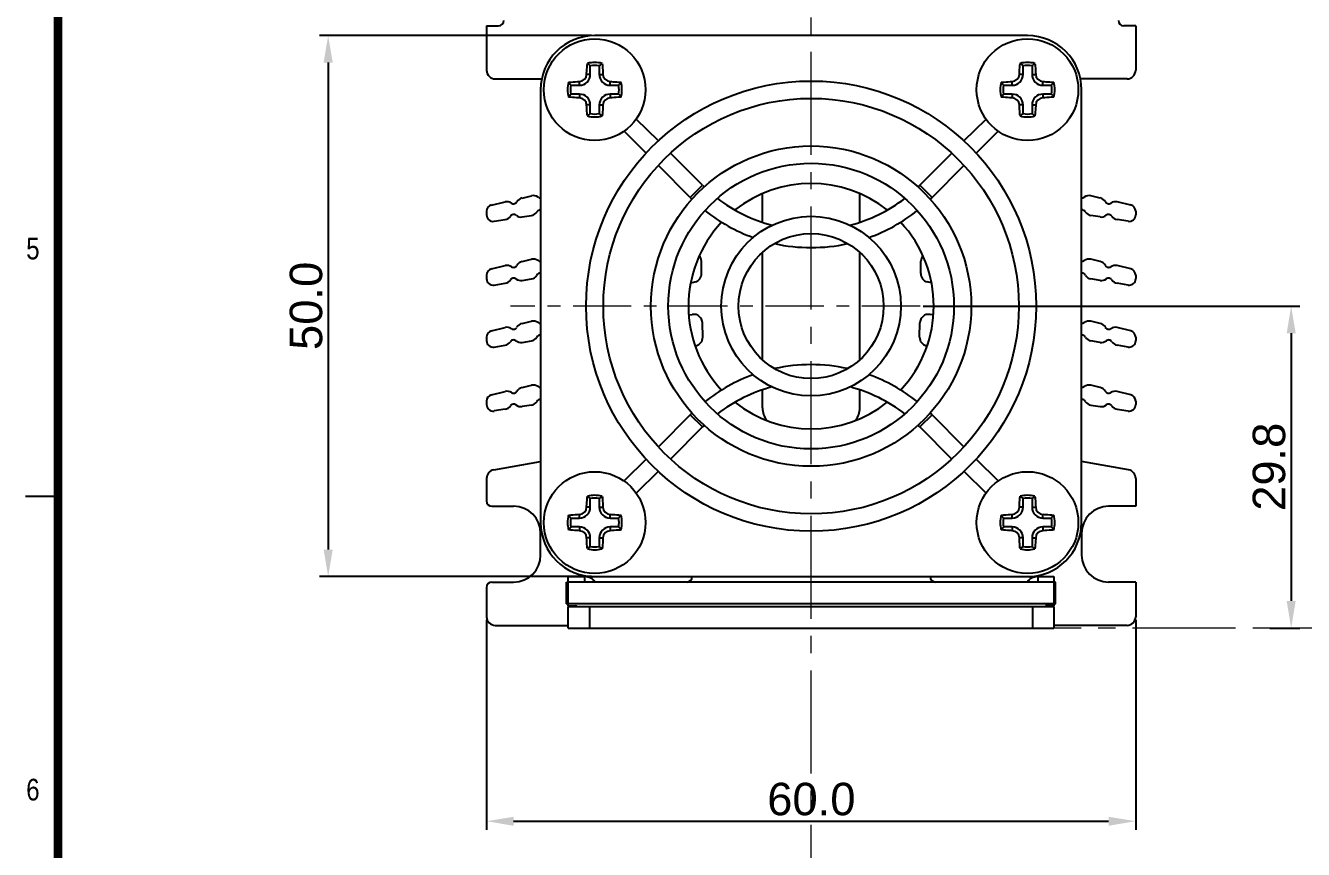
# Model space of a CAD drawing. Header units: millimetres. Extents: x 509 to 2357, y -197 to 647.
# Drawn here: x 1800.6 to 1918.7, y -107 to -30.8 of the extents above; entities that cross this region are included whole.
import ezdxf

# ---------------------------------------------------------------- set-up
doc = ezdxf.new("R2010")
doc.units = ezdxf.units.MM
doc.header["$PDMODE"] = 3
doc.header["$PDSIZE"] = 0.7
doc.linetypes.add('CENTER', pattern=[17.8, 10.75, -2.35, 2.35, -2.35])
doc.linetypes.add('CENTER2', pattern=[28.575, 19.05, -3.175, 3.175, -3.175])
doc.layers.get('0').update_dxf_attribs({"linetype": 'CONTINUOUS'})
doc.layers.get('Defpoints').update_dxf_attribs({"linetype": 'CONTINUOUS'})
doc.layers.add('3', color=112, linetype='CENTER', lineweight=15)
for name, color, linetype in [('BRKT_HEATSINDXF_CONTINUOUS_LINE', 7, 'CONTINUOUS'), ('Dim', 1, 'CONTINUOUS'), ('FAN50X50X10_DXF_CONTINUOUS_LINE', 7, 'CONTINUOUS'), ('FAN_GRILL50_DXF_CONTINUOUS_LINE', 7, 'CONTINUOUS'), ('HEATSINK-P27DXF_CONTINUOUS_LINE', 7, 'CONTINUOUS'), ('TH_T4X20-CUTDXF_CONTINUOUS_LINE', 7, 'CONTINUOUS')]:
    doc.layers.add(name, color=color, linetype=linetype)
doc.styles.add('OMI-1', font='arial.ttf', dxfattribs={"oblique": 1, "height": 3})
doc.styles.get("Standard").update_dxf_attribs({"font": 'gulim.ttc', "width": 0.8})
doc.dimstyles.new('1', dxfattribs={"dimtxt": 5, "dimasz": 2.5, "dimexe": 0.8, "dimexo": 0.3, "dimgap": 0.5, "dimtad": 1, "dimtoh": 1, "dimdec": 1, "dimzin": 0, "dimdsep": 46, "dimtxsty": 'OMI-1', "dimcen": 0, "dimclrd": 256, "dimclre": 256, "dimclrt": 256, "dimadec": 0, "dimazin": 0, "dimtfac": 0.8, "dimtdec": 1, "dimtix": 1, "dimtmove": 0, "dimatfit": 3, "dimfxl": 1, "dimtolj": 1, "dimtzin": 0, "dimarcsym": 0})

# ---------------------------------------------------------------- blocks, each defined once
blk = doc.blocks.new('*D4114')
at = {"layer": 'Defpoints', "color": 0}
for p in [(1883.27, -56.75), (1915.3, -86.5), (1917.57, -86.5)]:
    blk.add_point(p, dxfattribs=at)
at = {"layer": 'Dim', "lineweight": -2}
for p, q in [((1883.57, -56.75), (1918.37, -56.75)), ((1917.57, -59.25), (1917.57, -84)), ((1915.6, -86.5), (1918.37, -86.5))]:
    blk.add_line(p, q, dxfattribs=at)
at = {"layer": 'Dim'}
for points in [[(1917.99, -59.25), (1917.16, -59.25), (1917.57, -56.75)], [(1917.16, -84), (1917.99, -84), (1917.57, -86.5)]]:
    blk.add_solid(points, dxfattribs=at)
at = {"layer": 'Dim', "insert": (1915.54, -71.62), "char_height": 3, "attachment_point": 5, "rotation": 90, "style": 'OMI-1'}
blk.add_mtext('\\A1;29.8', dxfattribs=at)
blk = doc.blocks.new('*D4115')
at = {"layer": 'Defpoints', "color": 0}
for p in [(1853.2, -31.75), (1828.56, -81.75), (1853.2, -81.75)]:
    blk.add_point(p, dxfattribs=at)
at = {"layer": 'Dim', "lineweight": -2}
for p, q in [((1852.9, -31.75), (1827.76, -31.75)), ((1828.56, -34.25), (1828.56, -79.25)), ((1852.9, -81.75), (1827.76, -81.75))]:
    blk.add_line(p, q, dxfattribs=at)
at = {"layer": 'Dim'}
for points in [[(1828.98, -34.25), (1828.14, -34.25), (1828.56, -31.75)], [(1828.14, -79.25), (1828.98, -79.25), (1828.56, -81.75)]]:
    blk.add_solid(points, dxfattribs=at)
at = {"layer": 'Dim', "insert": (1826.53, -56.75), "char_height": 3, "attachment_point": 5, "rotation": 90, "style": 'OMI-1'}
blk.add_mtext('\\A1;50.0', dxfattribs=at)
blk = doc.blocks.new('*D4116')
at = {"layer": 'Defpoints', "color": 0}
for p in [(1843.2, -85.45), (1903.2, -85.45), (1903.2, -104.35)]:
    blk.add_point(p, dxfattribs=at)
at = {"layer": 'Dim', "lineweight": -2}
for p, q in [((1843.2, -85.75), (1843.2, -105.15)), ((1903.2, -85.75), (1903.2, -105.15)), ((1845.7, -104.35), (1900.7, -104.35))]:
    blk.add_line(p, q, dxfattribs=at)
at = {"layer": 'Dim'}
for points in [[(1845.7, -103.94), (1845.7, -104.77), (1843.2, -104.35)], [(1900.7, -104.77), (1900.7, -103.94), (1903.2, -104.35)]]:
    blk.add_solid(points, dxfattribs=at)
at = {"layer": 'Dim', "insert": (1873.2, -102.32), "char_height": 3, "attachment_point": 5, "style": 'OMI-1'}
blk.add_mtext('\\A1;60.0', dxfattribs=at)

msp = doc.modelspace()

# ---------------------------------------------------------------- linework, layer by layer
msp.add_line((1803.59, -74.35), (1800.59, -74.35))
at = {"const_width": 0.8}
msp.add_lwpolyline([(2353.59, 205.65), (1803.59, 205.65), (1803.59, -174.35), (2353.59, -174.35)], close=True, dxfattribs=at)
at = {"layer": '3', "linetype": 'CENTER2', "ltscale": 0.5}
for p, q in [((1873.2, -114.22), (1873.2, 87.36)), ((2355.35, -86.5), (1853.4, -86.5))]:
    msp.add_line(p, q, dxfattribs=at)
at = {"layer": '3', "linetype": 'CENTER', "ltscale": 0.5}
msp.add_line((1883.27, -56.75), (1845.42, -56.75), dxfattribs=at)
at = {"layer": 'BRKT_HEATSINDXF_CONTINUOUS_LINE', "color": 7, "linetype": 'Continuous'}
for p, q in [((1850.75, -81.75), (1852.28, -81.75)), ((1850.75, -84.45), (1850.75, -81.75)), ((1895.65, -82.25), (1850.75, -82.25)), ((1852.25, -81.75), (1852.25, -82.25)), ((1894.13, -81.75), (1895.65, -81.75)), ((1894.15, -81.75), (1894.15, -82.25)), ((1895.65, -81.75), (1895.65, -84.45)), ((1895.65, -84.25), (1850.75, -84.25)), ((1850.75, -84.45), (1851.55, -84.45)), ((1850.75, -84.5), (1895.65, -84.5)), ((1850.75, -86.5), (1850.75, -84.5)), ((1851.55, -84.5), (1851.55, -84.45)), ((1852.75, -86.5), (1852.75, -84.5)), ((1893.65, -84.5), (1893.65, -86.5)), ((1895.65, -84.45), (1894.85, -84.45)), ((1894.85, -84.5), (1894.85, -84.45)), ((1895.65, -84.5), (1895.65, -86.5)), ((1850.75, -86.5), (1895.65, -86.5))]:
    msp.add_line(p, q, dxfattribs=at)
for centre, start, end in [((1852.28, -82.95), 35.6853, 90), ((1894.13, -82.95), 90, 144.3147)]:
    msp.add_arc(centre, 1.2, start, end, dxfattribs=at)
at = {"layer": 'FAN50X50X10_DXF_CONTINUOUS_LINE', "color": 7, "linetype": 'Continuous'}
for p, q in [((1893.2, -31.75), (1853.2, -31.75)), ((1848.2, -36.75), (1848.2, -76.75)), ((1898.2, -76.75), (1898.2, -36.75)), ((1853.2, -81.75), (1893.2, -81.75))]:
    msp.add_line(p, q, dxfattribs=at)
for centre, radius, start, end in [((1853.2, -36.75), 5, 90, 180), ((1893.2, -36.75), 5, 0, 90), ((1873.2, -56.75), 11.34, 51.5946, 128.4054), ((1873.2, -56.75), 11.34, 136.8371, 223.1629), ((1873.2, -56.75), 11.34, 316.8371, 43.1629), ((1873.2, -56.75), 11.34, 231.5946, 308.4054), ((1853.2, -76.75), 5, 180, 270), ((1893.2, -76.75), 5, 270, 0)]:
    msp.add_arc(centre, radius, start, end, dxfattribs=at)
at = {"layer": 'FAN_GRILL50_DXF_CONTINUOUS_LINE', "color": 7, "linetype": 'Continuous'}
for p, q in [((1859.08, -41.49), (1857.04, -39.46)), ((1887.33, -41.49), (1889.37, -39.46)), ((1857.95, -42.62), (1855.91, -40.59)), ((1888.46, -42.62), (1890.5, -40.59)), ((1863.16, -45.58), (1860.21, -42.62)), ((1883.25, -45.58), (1886.2, -42.62)), ((1862.03, -46.71), (1859.08, -43.76)), ((1884.38, -46.71), (1887.33, -43.76)), ((1862.03, -46.71), (1863.16, -45.58)), ((1884.38, -46.71), (1883.25, -45.58)), ((1862.03, -66.79), (1859.08, -69.74)), ((1862.03, -66.79), (1863.16, -67.92)), ((1884.38, -66.79), (1883.25, -67.92)), ((1884.38, -66.79), (1887.33, -69.74)), ((1863.16, -67.92), (1860.21, -70.88)), ((1883.25, -67.92), (1886.2, -70.88)), ((1857.95, -70.88), (1855.91, -72.91)), ((1859.08, -72.01), (1857.04, -74.04)), ((1887.33, -72.01), (1889.37, -74.04)), ((1888.46, -70.88), (1890.5, -72.91))]:
    msp.add_line(p, q, dxfattribs=at)
for radius in [20.8, 19.2, 14.8, 13.2, 8.3, 6.7]:
    msp.add_circle((1873.2, -56.75), radius, dxfattribs=at)
for centre, radius, start, end in [((1873.2, -35.54), 14.2, 225, 225.9076), ((1873.2, -35.54), 14.2, 314.0771, 315), ((1873.2, -35.54), 15.8, 225, 225.8144), ((1873.2, -35.54), 14.2, 232.4289, 255.3324), ((1873.2, -35.54), 14.2, 284.657, 307.5596), ((1873.2, -35.54), 15.8, 314.1732, 315), ((1873.2, -35.54), 15.8, 231.6209, 250.237), ((1873.2, -35.54), 15.8, 289.7615, 308.3699), ((1873.2, -35.54), 15.8, 257.6532, 282.3468), ((1873.2, -77.96), 15.8, 77.6532, 102.3468), ((1873.2, -77.96), 15.8, 109.7615, 128.3699), ((1873.2, -77.96), 15.8, 51.6209, 70.237), ((1873.2, -77.96), 14.2, 104.657, 127.5596), ((1873.2, -77.96), 14.2, 52.4289, 75.3324), ((1873.2, -77.96), 15.8, 134.1732, 135), ((1873.2, -77.96), 15.8, 45, 45.8144), ((1873.2, -77.96), 14.2, 134.0771, 135), ((1873.2, -77.96), 14.2, 45, 45.9076)]:
    msp.add_arc(centre, radius, start, end, dxfattribs=at)
at = {"layer": 'HEATSINK-P27DXF_CONTINUOUS_LINE', "color": 7, "linetype": 'Continuous'}
for p, q in [((1843.2, -30.85), (1843.2, -34.95)), ((1843.2, -30.85), (1844.3, -30.85)), ((1903.2, -30.85), (1902.1, -30.85)), ((1903.2, -30.85), (1903.2, -34.95)), ((1844, -35.75), (1848.31, -35.75)), ((1902.4, -35.75), (1898.1, -35.75)), ((1843.67, -47.41), (1844.92, -47.12)), ((1846.49, -46.76), (1847.36, -46.56)), ((1868.7, -49), (1868.7, -46.34)), ((1877.7, -49), (1877.7, -46.34)), ((1899.92, -46.76), (1899.05, -46.56)), ((1902.74, -47.41), (1901.49, -47.12)), ((1843.2, -47.99), (1843.2, -48.32)), ((1846.5, -48.51), (1847.34, -48.38)), ((1899.91, -48.51), (1899.07, -48.38)), ((1903.2, -47.99), (1903.2, -48.32)), ((1843.9, -48.91), (1844.91, -48.75)), ((1902.51, -48.91), (1901.5, -48.75)), ((1868.7, -61.71), (1868.7, -51.79)), ((1877.7, -61.71), (1877.7, -51.79)), ((1843.66, -53.31), (1844.92, -53.01)), ((1846.49, -52.63), (1847.36, -52.42)), ((1863.08, -53.73), (1863.06, -52.6)), ((1883.33, -53.73), (1883.35, -52.6)), ((1899.92, -52.63), (1899.05, -52.42)), ((1902.75, -53.31), (1901.49, -53.01)), ((1843.2, -53.89), (1843.2, -54.21)), ((1846.5, -54.38), (1847.34, -54.24)), ((1899.91, -54.38), (1899.07, -54.24)), ((1903.2, -53.89), (1903.2, -54.21)), ((1843.9, -54.81), (1844.91, -54.64)), ((1862.07, -54.61), (1862.47, -54.52)), ((1884.34, -54.61), (1883.94, -54.52)), ((1902.51, -54.81), (1901.5, -54.64)), ((1861.9, -57.57), (1862.22, -57.52)), ((1884.51, -57.57), (1884.19, -57.52)), ((1843.66, -59.03), (1844.92, -58.73)), ((1846.49, -58.36), (1847.36, -58.15)), ((1863.18, -59.62), (1863.15, -58.3)), ((1883.23, -59.62), (1883.26, -58.3)), ((1899.92, -58.36), (1899.05, -58.15)), ((1902.75, -59.03), (1901.49, -58.73)), ((1843.2, -59.62), (1843.2, -59.94)), ((1846.5, -60.1), (1847.34, -59.96)), ((1899.91, -60.1), (1899.07, -59.96)), ((1903.2, -59.62), (1903.2, -59.94)), ((1843.9, -60.53), (1844.91, -60.36)), ((1862.48, -60.43), (1862.56, -60.41)), ((1883.93, -60.43), (1883.85, -60.41)), ((1902.51, -60.53), (1901.5, -60.36)), ((1843.66, -64.94), (1844.92, -64.64)), ((1846.49, -64.27), (1847.36, -64.06)), ((1868.7, -66.15), (1868.7, -64.5)), ((1877.7, -66.15), (1877.7, -64.5)), ((1899.92, -64.27), (1899.05, -64.06)), ((1902.75, -64.94), (1901.49, -64.64)), ((1843.2, -65.53), (1843.2, -65.85)), ((1847.34, -65.9), (1846.5, -66.03)), ((1899.07, -65.9), (1899.91, -66.03)), ((1903.2, -65.53), (1903.2, -65.85)), ((1844.91, -66.28), (1843.9, -66.44)), ((1901.5, -66.28), (1902.51, -66.44)), ((1843.87, -71.88), (1848.2, -71.12)), ((1902.54, -71.88), (1898.2, -71.12)), ((1843.2, -72.67), (1843.2, -74.75)), ((1903.2, -72.67), (1903.2, -75.25)), ((1843.7, -75.25), (1845.7, -75.25)), ((1903.2, -75.25), (1900.7, -75.25)), ((1848.2, -79.75), (1848.2, -77.75)), ((1898.2, -77.75), (1898.2, -79.75)), ((1843.7, -82.25), (1845.7, -82.25)), ((1850.6, -82.25), (1850.75, -82.25)), ((1850.6, -84.25), (1850.6, -82.25)), ((1895.8, -82.25), (1895.65, -82.25)), ((1895.8, -84.25), (1895.8, -82.25)), ((1903.2, -82.25), (1900.7, -82.25)), ((1903.2, -82.25), (1903.2, -85.45)), ((1843.2, -82.75), (1843.2, -85.45)), ((1850.74, -84.29), (1850.6, -84.25)), ((1851.55, -84.5), (1851.35, -84.45)), ((1894.87, -84.5), (1895.06, -84.45)), ((1895.66, -84.29), (1895.8, -84.25)), ((1844, -86.25), (1850.75, -86.25)), ((1902.4, -86.25), (1895.65, -86.25))]:
    msp.add_line(p, q, dxfattribs=at)
for centre, radius, start, end in [((1844.3, -30.35), 0.5, 270, 0), ((1902.1, -30.35), 0.5, 180, 270), ((1844, -34.95), 0.8, 180, 270), ((1902.4, -34.95), 0.8, 270, 0), ((1845.09, -47.85), 0.75, 55.9859, 103), ((1845.7, -46.94), 0.35, 235.9859, 330.0141), ((1846.66, -47.49), 0.75, 103, 150.0141), ((1847.52, -47.29), 0.75, 53.7057, 103), ((1848.2, -46.36), 0.4, 233.7057, 270), ((1898.2, -46.36), 0.4, 270, 306.2943), ((1898.89, -47.29), 0.75, 77, 126.2943), ((1899.75, -47.49), 0.75, 29.9859, 77), ((1900.7, -46.94), 0.35, 209.9859, 304.0141), ((1901.32, -47.85), 0.75, 77, 124.0141), ((1843.8, -47.99), 0.6, 103, 180), ((1843.8, -48.32), 0.6, 180, 278.7737), ((1845.7, -48.63), 0.35, 51.7596, 145.7878), ((1846.39, -47.77), 0.75, 231.7596, 278.7737), ((1847.23, -47.64), 0.75, 278.7737, 328.068), ((1848.2, -48.25), 0.4, 90, 148.068), ((1898.2, -48.25), 0.4, 31.932, 90), ((1899.18, -47.64), 0.75, 211.932, 261.2263), ((1900.02, -47.77), 0.75, 261.2263, 308.2404), ((1900.7, -48.63), 0.35, 34.2122, 128.2404), ((1902.6, -48.32), 0.6, 261.2263, 0), ((1902.6, -47.99), 0.6, 0, 77), ((1844.8, -48.01), 0.75, 278.7737, 325.7878), ((1901.61, -48.01), 0.75, 214.2122, 261.2263), ((1845.1, -53.74), 0.75, 56.4859, 103.5), ((1845.7, -52.82), 0.35, 236.4859, 330.5141), ((1846.66, -53.36), 0.75, 103.5, 150.5141), ((1847.53, -53.15), 0.75, 54.2057, 103.5), ((1848.2, -52.22), 0.4, 234.2057, 270), ((1862.26, -52.61), 0.8, 0.9347, 40.4835), ((1884.15, -52.61), 0.8, 139.5165, 179.0653), ((1898.2, -52.22), 0.4, 270, 305.7943), ((1898.88, -53.15), 0.75, 76.5, 125.7943), ((1899.75, -53.36), 0.75, 29.4859, 76.5), ((1900.7, -52.82), 0.35, 209.4859, 303.5141), ((1901.31, -53.74), 0.75, 76.5, 123.5141), ((1843.8, -53.89), 0.6, 103.5, 180), ((1843.8, -54.21), 0.6, 180, 279.3072), ((1844.79, -53.9), 0.75, 279.3072, 326.3213), ((1845.7, -54.51), 0.35, 52.2931, 146.3213), ((1846.38, -53.64), 0.75, 232.2931, 279.3072), ((1847.22, -53.5), 0.75, 279.3072, 328.6015), ((1848.2, -54.1), 0.4, 90, 148.6015), ((1862.28, -53.74), 0.8, 283.5, 0.9347), ((1884.13, -53.74), 0.8, 179.0653, 256.5), ((1898.2, -54.1), 0.4, 31.3985, 90), ((1899.19, -53.5), 0.75, 211.3985, 260.6928), ((1900.03, -53.64), 0.75, 260.6928, 307.7069), ((1900.7, -54.51), 0.35, 33.6787, 127.7069), ((1901.62, -53.9), 0.75, 213.6787, 260.6928), ((1902.6, -54.21), 0.6, 260.6928, 0), ((1902.6, -53.89), 0.6, 0, 76.5), ((1862.35, -58.31), 0.8, 0.9347, 99.327), ((1884.06, -58.31), 0.8, 80.673, 179.0653), ((1843.8, -59.62), 0.6, 103.5, 180), ((1845.1, -59.46), 0.75, 56.4859, 103.5), ((1845.7, -58.54), 0.35, 236.4859, 330.5141), ((1846.66, -59.08), 0.75, 103.5, 150.5141), ((1847.53, -58.88), 0.75, 54.2057, 103.5), ((1848.2, -57.94), 0.4, 234.2057, 270), ((1898.2, -57.94), 0.4, 270, 305.7943), ((1898.88, -58.88), 0.75, 76.5, 125.7943), ((1899.75, -59.08), 0.75, 29.4859, 76.5), ((1900.7, -58.54), 0.35, 209.4859, 303.5141), ((1901.31, -59.46), 0.75, 76.5, 123.5141), ((1902.6, -59.62), 0.6, 0, 76.5), ((1843.8, -59.94), 0.6, 180, 279.327), ((1844.79, -59.62), 0.75, 279.327, 326.3411), ((1845.7, -60.23), 0.35, 52.3129, 146.3411), ((1846.38, -59.36), 0.75, 232.3129, 279.327), ((1847.22, -59.22), 0.75, 279.327, 328.6213), ((1848.2, -59.82), 0.4, 90, 148.6213), ((1862.38, -59.63), 0.8, 283.5, 0.9347), ((1884.03, -59.63), 0.8, 179.0653, 256.5), ((1898.2, -59.82), 0.4, 31.3787, 90), ((1899.19, -59.22), 0.75, 211.3787, 260.673), ((1900.03, -59.36), 0.75, 260.673, 307.6871), ((1900.7, -60.23), 0.35, 33.6589, 127.6871), ((1901.62, -59.62), 0.75, 213.6589, 260.673), ((1902.6, -59.94), 0.6, 260.673, 0), ((1843.8, -65.53), 0.6, 103.5, 180), ((1845.1, -65.37), 0.75, 56.4859, 103.5), ((1845.7, -64.45), 0.35, 236.4859, 330.5141), ((1846.66, -65), 0.75, 103.5, 150.5141), ((1847.53, -64.79), 0.75, 54.2057, 103.5), ((1848.2, -63.85), 0.4, 234.2057, 270), ((1898.2, -63.85), 0.4, 270, 305.7943), ((1898.88, -64.79), 0.75, 76.5, 125.7943), ((1899.75, -65), 0.75, 29.4859, 76.5), ((1900.7, -64.45), 0.35, 209.4859, 303.5141), ((1901.31, -65.37), 0.75, 76.5, 123.5141), ((1902.6, -65.53), 0.6, 0, 76.5), ((1843.8, -65.85), 0.6, 180, 279), ((1844.79, -65.54), 0.75, 279, 326.0141), ((1845.7, -66.16), 0.35, 51.9859, 146.0141), ((1846.38, -65.29), 0.75, 231.9859, 279), ((1847.23, -65.16), 0.75, 279, 328.2943), ((1848.2, -65.76), 0.4, 90, 148.2943), ((1898.2, -65.76), 0.4, 31.7057, 90), ((1899.18, -65.16), 0.75, 211.7057, 261), ((1900.03, -65.29), 0.75, 261, 308.0141), ((1900.7, -66.16), 0.35, 33.9859, 128.0141), ((1901.62, -65.54), 0.75, 213.9859, 261), ((1902.6, -65.85), 0.6, 261, 0), ((1870.7, -66.15), 2, 180, 215.4171), ((1875.7, -66.15), 2, 324.5829, 0), ((1844, -72.67), 0.8, 100, 180), ((1902.4, -72.67), 0.8, 0, 80), ((1843.7, -74.75), 0.5, 180, 270), ((1845.7, -77.75), 2.5, 0, 90), ((1900.7, -77.75), 2.5, 90, 180), ((1845.7, -79.75), 2.5, 270, 0), ((1900.7, -79.75), 2.5, 180, 270), ((1843.7, -82.75), 0.5, 90, 180), ((1861.7, -81.75), 0.5, 270, 0), ((1884.7, -81.75), 0.5, 180, 270), ((1844, -85.45), 0.8, 180, 270), ((1902.4, -85.45), 0.8, 270, 0)]:
    msp.add_arc(centre, radius, start, end, dxfattribs=at)
at = {"layer": 'TH_T4X20-CUTDXF_CONTINUOUS_LINE', "color": 7, "linetype": 'Continuous'}
for p, q in [((1852.79, -35.34), (1852.45, -35.34)), ((1852.79, -35.34), (1852.79, -34.54)), ((1853.62, -34.54), (1853.62, -35.34)), ((1853.62, -35.34), (1853.96, -35.34)), ((1892.79, -35.34), (1892.45, -35.34)), ((1892.79, -35.34), (1892.79, -34.54)), ((1893.62, -34.54), (1893.62, -35.34)), ((1893.62, -35.34), (1893.96, -35.34)), ((1850.99, -36.34), (1851.79, -36.34)), ((1851.79, -36.34), (1851.79, -35.99)), ((1854.62, -36.34), (1854.62, -35.99)), ((1854.62, -36.34), (1855.42, -36.34)), ((1890.99, -36.34), (1891.79, -36.34)), ((1891.79, -36.34), (1891.79, -35.99)), ((1894.62, -36.34), (1894.62, -35.99)), ((1894.62, -36.34), (1895.42, -36.34)), ((1851.79, -37.16), (1850.99, -37.16)), ((1851.79, -37.16), (1851.79, -37.51)), ((1854.62, -37.16), (1854.62, -37.51)), ((1855.42, -37.16), (1854.62, -37.16)), ((1891.79, -37.16), (1890.99, -37.16)), ((1891.79, -37.16), (1891.79, -37.51)), ((1895.42, -37.16), (1894.62, -37.16)), ((1894.62, -37.16), (1894.62, -37.51)), ((1852.79, -38.16), (1852.45, -38.16)), ((1852.79, -38.96), (1852.79, -38.16)), ((1853.62, -38.16), (1853.62, -38.96)), ((1853.62, -38.16), (1853.96, -38.16)), ((1892.79, -38.16), (1892.45, -38.16)), ((1892.79, -38.96), (1892.79, -38.16)), ((1893.62, -38.16), (1893.96, -38.16)), ((1893.62, -38.16), (1893.62, -38.96)), ((1852.79, -75.34), (1852.45, -75.34)), ((1852.79, -75.34), (1852.79, -74.54)), ((1853.62, -74.54), (1853.62, -75.34)), ((1853.62, -75.34), (1853.96, -75.34)), ((1892.79, -75.34), (1892.45, -75.34)), ((1892.79, -75.34), (1892.79, -74.54)), ((1893.62, -74.54), (1893.62, -75.34)), ((1893.62, -75.34), (1893.96, -75.34)), ((1850.99, -76.34), (1851.79, -76.34)), ((1851.79, -76.34), (1851.79, -75.99)), ((1854.62, -76.34), (1854.62, -75.99)), ((1854.62, -76.34), (1855.42, -76.34)), ((1890.99, -76.34), (1891.79, -76.34)), ((1891.79, -76.34), (1891.79, -75.99)), ((1894.62, -76.34), (1894.62, -75.99)), ((1894.62, -76.34), (1895.42, -76.34)), ((1851.79, -77.16), (1850.99, -77.16)), ((1851.79, -77.16), (1851.79, -77.51)), ((1855.42, -77.16), (1854.62, -77.16)), ((1854.62, -77.16), (1854.62, -77.51)), ((1891.79, -77.16), (1890.99, -77.16)), ((1891.79, -77.16), (1891.79, -77.51)), ((1895.42, -77.16), (1894.62, -77.16)), ((1894.62, -77.16), (1894.62, -77.51)), ((1852.79, -78.16), (1852.45, -78.16)), ((1852.79, -78.96), (1852.79, -78.16)), ((1853.62, -78.16), (1853.96, -78.16)), ((1853.62, -78.16), (1853.62, -78.96)), ((1892.79, -78.16), (1892.45, -78.16)), ((1892.79, -78.96), (1892.79, -78.16)), ((1893.62, -78.16), (1893.96, -78.16)), ((1893.62, -78.16), (1893.62, -78.96))]:
    msp.add_line(p, q, dxfattribs=at)
for centre in [(1853.2, -36.75), (1893.2, -36.75), (1853.2, -76.75), (1893.2, -76.75)]:
    msp.add_circle(centre, 4.7, dxfattribs=at)
for centre, radius, start, end in [((1853.2, -36.75), 2.52, 74.2586, 105.7414), ((1893.2, -36.75), 2.52, 74.2586, 105.7414), ((1851.79, -35.34), 1, 270, 0), ((1851.76, -35.3), 0.694, 272.8542, 357.1458), ((1853.2, -36.75), 2.25, 79.3916, 100.6084), ((1854.62, -35.34), 1, 180, 270), ((1854.65, -35.3), 0.694, 182.8542, 267.1458), ((1891.79, -35.34), 1, 270, 0), ((1891.76, -35.3), 0.694, 272.8542, 357.1458), ((1893.2, -36.75), 2.25, 79.3916, 100.6084), ((1894.62, -35.34), 1, 180, 270), ((1894.65, -35.3), 0.694, 182.8542, 267.1458), ((1853.2, -36.75), 2.52, 164.2586, 195.7414), ((1853.2, -36.75), 2.25, 169.3916, 190.6084), ((1853.2, -36.75), 2.25, 349.3916, 10.6084), ((1853.2, -36.75), 2.52, 344.2586, 15.7414), ((1893.2, -36.75), 2.52, 164.2586, 195.7414), ((1893.2, -36.75), 2.25, 169.3916, 190.6084), ((1893.2, -36.75), 2.25, 349.3916, 10.6084), ((1893.2, -36.75), 2.52, 344.2586, 15.7414), ((1851.79, -38.16), 1, 0, 90), ((1851.76, -38.2), 0.694, 2.8542, 87.1458), ((1854.62, -38.16), 1, 90, 180), ((1854.65, -38.2), 0.694, 92.8542, 177.1458), ((1891.79, -38.16), 1, 0, 90), ((1891.76, -38.2), 0.694, 2.8542, 87.1458), ((1894.62, -38.16), 1, 90, 180), ((1894.65, -38.2), 0.694, 92.8542, 177.1458), ((1853.2, -36.75), 2.25, 259.3916, 280.6084), ((1893.2, -36.75), 2.25, 259.3916, 280.6084), ((1853.2, -36.75), 2.52, 254.2586, 285.7414), ((1893.2, -36.75), 2.52, 254.2586, 285.7414), ((1853.2, -76.75), 2.52, 74.2586, 105.7414), ((1893.2, -76.75), 2.52, 74.2586, 105.7414), ((1851.79, -75.34), 1, 270, 0), ((1851.76, -75.3), 0.694, 272.8542, 357.1458), ((1853.2, -76.75), 2.25, 79.3916, 100.6084), ((1854.62, -75.34), 1, 180, 270), ((1854.65, -75.3), 0.694, 182.8542, 267.1458), ((1891.79, -75.34), 1, 270, 0), ((1891.76, -75.3), 0.694, 272.8542, 357.1458), ((1893.2, -76.75), 2.25, 79.3916, 100.6084), ((1894.62, -75.34), 1, 180, 270), ((1894.65, -75.3), 0.694, 182.8542, 267.1458), ((1853.2, -76.75), 2.52, 164.2586, 195.7414), ((1853.2, -76.75), 2.25, 169.3916, 190.6084), ((1853.2, -76.75), 2.25, 349.3916, 10.6084), ((1853.2, -76.75), 2.52, 344.2586, 15.7414), ((1893.2, -76.75), 2.52, 164.2586, 195.7414), ((1893.2, -76.75), 2.25, 169.3916, 190.6084), ((1893.2, -76.75), 2.25, 349.3916, 10.6084), ((1893.2, -76.75), 2.52, 344.2586, 15.7414), ((1851.79, -78.16), 1, 0, 90), ((1851.76, -78.2), 0.694, 2.8542, 87.1458), ((1854.62, -78.16), 1, 90, 180), ((1854.65, -78.2), 0.694, 92.8542, 177.1458), ((1891.79, -78.16), 1, 0, 90), ((1891.76, -78.2), 0.694, 2.8542, 87.1458), ((1894.62, -78.16), 1, 90, 180), ((1894.65, -78.2), 0.694, 92.8542, 177.1458), ((1853.2, -76.75), 2.25, 259.3916, 280.6084), ((1893.2, -76.75), 2.25, 259.3916, 280.6084), ((1853.2, -76.75), 2.52, 254.2586, 285.7414), ((1893.2, -76.75), 2.52, 254.2586, 285.7414)]:
    msp.add_arc(centre, radius, start, end, dxfattribs=at)
for points, knots in [([(1852.45, -35.34), (1852.45, -35.25), (1852.47, -34.91), (1852.5, -34.57), (1852.52, -34.32)], [0, 0, 0, 0, 0.257774, 1, 1, 1, 1]), ([(1852.79, -34.54), (1852.77, -34.52), (1852.68, -34.45), (1852.59, -34.38), (1852.52, -34.32)], [0, 0, 0, 0, 0.253259, 1, 1, 1, 1]), ([(1853.62, -34.54), (1853.64, -34.52), (1853.73, -34.45), (1853.82, -34.38), (1853.89, -34.32)], [0, 0, 0, 0, 0.253259, 1, 1, 1, 1]), ([(1853.89, -34.32), (1853.9, -34.41), (1853.93, -34.74), (1853.95, -35.08), (1853.96, -35.34)], [0, 0, 0, 0, 0.241537, 1, 1, 1, 1]), ([(1892.45, -35.34), (1892.45, -35.25), (1892.47, -34.91), (1892.5, -34.57), (1892.52, -34.32)], [0, 0, 0, 0, 0.257774, 1, 1, 1, 1]), ([(1892.79, -34.54), (1892.77, -34.52), (1892.68, -34.45), (1892.59, -34.38), (1892.52, -34.32)], [0, 0, 0, 0, 0.253259, 1, 1, 1, 1]), ([(1893.62, -34.54), (1893.64, -34.52), (1893.73, -34.45), (1893.82, -34.38), (1893.89, -34.32)], [0, 0, 0, 0, 0.253259, 1, 1, 1, 1]), ([(1893.89, -34.32), (1893.9, -34.41), (1893.93, -34.74), (1893.95, -35.08), (1893.96, -35.34)], [0, 0, 0, 0, 0.241537, 1, 1, 1, 1]), ([(1850.78, -36.07), (1850.86, -36.06), (1851.2, -36.03), (1851.53, -36.01), (1851.79, -35.99)], [0, 0, 0, 0, 0.241538, 1, 1, 1, 1]), ([(1850.99, -36.34), (1850.97, -36.31), (1850.9, -36.22), (1850.83, -36.13), (1850.78, -36.07)], [0, 0, 0, 0, 0.253259, 1, 1, 1, 1]), ([(1854.62, -35.99), (1854.71, -36), (1855.04, -36.02), (1855.38, -36.04), (1855.63, -36.07)], [0, 0, 0, 0, 0.257772, 1, 1, 1, 1]), ([(1855.42, -36.34), (1855.44, -36.31), (1855.51, -36.22), (1855.58, -36.13), (1855.63, -36.07)], [0, 0, 0, 0, 0.253259, 1, 1, 1, 1]), ([(1890.78, -36.07), (1890.86, -36.06), (1891.2, -36.03), (1891.53, -36.01), (1891.79, -35.99)], [0, 0, 0, 0, 0.241538, 1, 1, 1, 1]), ([(1890.99, -36.34), (1890.97, -36.31), (1890.9, -36.22), (1890.83, -36.13), (1890.78, -36.07)], [0, 0, 0, 0, 0.253259, 1, 1, 1, 1]), ([(1894.62, -35.99), (1894.71, -36), (1895.04, -36.02), (1895.38, -36.04), (1895.63, -36.07)], [0, 0, 0, 0, 0.257772, 1, 1, 1, 1]), ([(1895.42, -36.34), (1895.44, -36.31), (1895.51, -36.22), (1895.58, -36.13), (1895.63, -36.07)], [0, 0, 0, 0, 0.253259, 1, 1, 1, 1]), ([(1850.99, -37.16), (1850.97, -37.19), (1850.9, -37.27), (1850.83, -37.36), (1850.78, -37.43)], [0, 0, 0, 0, 0.253259, 1, 1, 1, 1]), ([(1851.79, -37.51), (1851.7, -37.5), (1851.37, -37.48), (1851.03, -37.46), (1850.78, -37.43)], [0, 0, 0, 0, 0.257772, 1, 1, 1, 1]), ([(1855.63, -37.43), (1855.55, -37.44), (1855.21, -37.47), (1854.87, -37.49), (1854.62, -37.51)], [0, 0, 0, 0, 0.241538, 1, 1, 1, 1]), ([(1855.42, -37.16), (1855.44, -37.19), (1855.51, -37.27), (1855.58, -37.36), (1855.63, -37.43)], [0, 0, 0, 0, 0.253259, 1, 1, 1, 1]), ([(1890.99, -37.16), (1890.97, -37.19), (1890.9, -37.27), (1890.83, -37.36), (1890.78, -37.43)], [0, 0, 0, 0, 0.253259, 1, 1, 1, 1]), ([(1891.79, -37.51), (1891.7, -37.5), (1891.37, -37.48), (1891.03, -37.46), (1890.78, -37.43)], [0, 0, 0, 0, 0.257772, 1, 1, 1, 1]), ([(1895.63, -37.43), (1895.55, -37.44), (1895.21, -37.47), (1894.87, -37.49), (1894.62, -37.51)], [0, 0, 0, 0, 0.241538, 1, 1, 1, 1]), ([(1895.42, -37.16), (1895.44, -37.19), (1895.51, -37.27), (1895.58, -37.36), (1895.63, -37.43)], [0, 0, 0, 0, 0.253259, 1, 1, 1, 1]), ([(1852.52, -39.17), (1852.51, -39.09), (1852.48, -38.76), (1852.46, -38.42), (1852.45, -38.16)], [0, 0, 0, 0, 0.241537, 1, 1, 1, 1]), ([(1852.79, -38.96), (1852.77, -38.98), (1852.68, -39.05), (1852.59, -39.12), (1852.52, -39.17)], [0, 0, 0, 0, 0.253259, 1, 1, 1, 1]), ([(1853.62, -38.96), (1853.64, -38.98), (1853.73, -39.05), (1853.82, -39.12), (1853.89, -39.17)], [0, 0, 0, 0, 0.253259, 1, 1, 1, 1]), ([(1853.96, -38.16), (1853.96, -38.25), (1853.94, -38.59), (1853.91, -38.92), (1853.89, -39.17)], [0, 0, 0, 0, 0.257774, 1, 1, 1, 1]), ([(1892.52, -39.17), (1892.51, -39.09), (1892.48, -38.76), (1892.46, -38.42), (1892.45, -38.16)], [0, 0, 0, 0, 0.241537, 1, 1, 1, 1]), ([(1892.79, -38.96), (1892.77, -38.98), (1892.68, -39.05), (1892.59, -39.12), (1892.52, -39.17)], [0, 0, 0, 0, 0.253259, 1, 1, 1, 1]), ([(1893.62, -38.96), (1893.64, -38.98), (1893.73, -39.05), (1893.82, -39.12), (1893.89, -39.17)], [0, 0, 0, 0, 0.253259, 1, 1, 1, 1]), ([(1893.96, -38.16), (1893.96, -38.25), (1893.94, -38.59), (1893.91, -38.92), (1893.89, -39.17)], [0, 0, 0, 0, 0.257774, 1, 1, 1, 1]), ([(1852.45, -75.34), (1852.45, -75.25), (1852.47, -74.91), (1852.5, -74.57), (1852.52, -74.32)], [0, 0, 0, 0, 0.257774, 1, 1, 1, 1]), ([(1852.79, -74.54), (1852.77, -74.52), (1852.68, -74.45), (1852.59, -74.38), (1852.52, -74.32)], [0, 0, 0, 0, 0.253259, 1, 1, 1, 1]), ([(1853.62, -74.54), (1853.64, -74.52), (1853.73, -74.45), (1853.82, -74.38), (1853.89, -74.32)], [0, 0, 0, 0, 0.253259, 1, 1, 1, 1]), ([(1853.89, -74.32), (1853.9, -74.41), (1853.93, -74.74), (1853.95, -75.08), (1853.96, -75.34)], [0, 0, 0, 0, 0.241537, 1, 1, 1, 1]), ([(1892.45, -75.34), (1892.45, -75.25), (1892.47, -74.91), (1892.5, -74.57), (1892.52, -74.32)], [0, 0, 0, 0, 0.257774, 1, 1, 1, 1]), ([(1892.79, -74.54), (1892.77, -74.52), (1892.68, -74.45), (1892.59, -74.38), (1892.52, -74.32)], [0, 0, 0, 0, 0.253259, 1, 1, 1, 1]), ([(1893.62, -74.54), (1893.64, -74.52), (1893.73, -74.45), (1893.82, -74.38), (1893.89, -74.32)], [0, 0, 0, 0, 0.253259, 1, 1, 1, 1]), ([(1893.89, -74.32), (1893.9, -74.41), (1893.93, -74.74), (1893.95, -75.08), (1893.96, -75.34)], [0, 0, 0, 0, 0.241537, 1, 1, 1, 1]), ([(1850.78, -76.07), (1850.86, -76.06), (1851.2, -76.03), (1851.53, -76.01), (1851.79, -75.99)], [0, 0, 0, 0, 0.241538, 1, 1, 1, 1]), ([(1850.99, -76.34), (1850.97, -76.31), (1850.9, -76.22), (1850.83, -76.13), (1850.78, -76.07)], [0, 0, 0, 0, 0.253259, 1, 1, 1, 1]), ([(1854.62, -75.99), (1854.71, -76), (1855.04, -76.02), (1855.38, -76.04), (1855.63, -76.07)], [0, 0, 0, 0, 0.257772, 1, 1, 1, 1]), ([(1855.42, -76.34), (1855.44, -76.31), (1855.51, -76.22), (1855.58, -76.13), (1855.63, -76.07)], [0, 0, 0, 0, 0.253259, 1, 1, 1, 1]), ([(1890.78, -76.07), (1890.86, -76.06), (1891.2, -76.03), (1891.53, -76.01), (1891.79, -75.99)], [0, 0, 0, 0, 0.241538, 1, 1, 1, 1]), ([(1890.99, -76.34), (1890.97, -76.31), (1890.9, -76.22), (1890.83, -76.13), (1890.78, -76.07)], [0, 0, 0, 0, 0.253259, 1, 1, 1, 1]), ([(1894.62, -75.99), (1894.71, -76), (1895.04, -76.02), (1895.38, -76.04), (1895.63, -76.07)], [0, 0, 0, 0, 0.257772, 1, 1, 1, 1]), ([(1895.42, -76.34), (1895.44, -76.31), (1895.51, -76.22), (1895.58, -76.13), (1895.63, -76.07)], [0, 0, 0, 0, 0.253259, 1, 1, 1, 1]), ([(1850.99, -77.16), (1850.97, -77.19), (1850.9, -77.27), (1850.83, -77.36), (1850.78, -77.43)], [0, 0, 0, 0, 0.253259, 1, 1, 1, 1]), ([(1851.79, -77.51), (1851.7, -77.5), (1851.37, -77.48), (1851.03, -77.46), (1850.78, -77.43)], [0, 0, 0, 0, 0.257772, 1, 1, 1, 1]), ([(1855.63, -77.43), (1855.55, -77.44), (1855.21, -77.47), (1854.87, -77.49), (1854.62, -77.51)], [0, 0, 0, 0, 0.241538, 1, 1, 1, 1]), ([(1855.42, -77.16), (1855.44, -77.19), (1855.51, -77.27), (1855.58, -77.36), (1855.63, -77.43)], [0, 0, 0, 0, 0.253259, 1, 1, 1, 1]), ([(1890.99, -77.16), (1890.97, -77.19), (1890.9, -77.27), (1890.83, -77.36), (1890.78, -77.43)], [0, 0, 0, 0, 0.253259, 1, 1, 1, 1]), ([(1891.79, -77.51), (1891.7, -77.5), (1891.37, -77.48), (1891.03, -77.46), (1890.78, -77.43)], [0, 0, 0, 0, 0.257772, 1, 1, 1, 1]), ([(1895.63, -77.43), (1895.55, -77.44), (1895.21, -77.47), (1894.87, -77.49), (1894.62, -77.51)], [0, 0, 0, 0, 0.241538, 1, 1, 1, 1]), ([(1895.42, -77.16), (1895.44, -77.19), (1895.51, -77.27), (1895.58, -77.36), (1895.63, -77.43)], [0, 0, 0, 0, 0.253259, 1, 1, 1, 1]), ([(1852.52, -79.17), (1852.51, -79.09), (1852.48, -78.76), (1852.46, -78.42), (1852.45, -78.16)], [0, 0, 0, 0, 0.241537, 1, 1, 1, 1]), ([(1852.79, -78.96), (1852.77, -78.98), (1852.68, -79.05), (1852.59, -79.12), (1852.52, -79.17)], [0, 0, 0, 0, 0.253259, 1, 1, 1, 1]), ([(1853.62, -78.96), (1853.64, -78.98), (1853.73, -79.05), (1853.82, -79.12), (1853.89, -79.17)], [0, 0, 0, 0, 0.253259, 1, 1, 1, 1]), ([(1853.96, -78.16), (1853.96, -78.25), (1853.94, -78.59), (1853.91, -78.92), (1853.89, -79.17)], [0, 0, 0, 0, 0.257774, 1, 1, 1, 1]), ([(1892.52, -79.17), (1892.51, -79.09), (1892.48, -78.76), (1892.46, -78.42), (1892.45, -78.16)], [0, 0, 0, 0, 0.241537, 1, 1, 1, 1]), ([(1892.79, -78.96), (1892.77, -78.98), (1892.68, -79.05), (1892.59, -79.12), (1892.52, -79.17)], [0, 0, 0, 0, 0.253259, 1, 1, 1, 1]), ([(1893.62, -78.96), (1893.64, -78.98), (1893.73, -79.05), (1893.82, -79.12), (1893.89, -79.17)], [0, 0, 0, 0, 0.253259, 1, 1, 1, 1]), ([(1893.96, -78.16), (1893.96, -78.25), (1893.94, -78.59), (1893.91, -78.92), (1893.89, -79.17)], [0, 0, 0, 0, 0.257774, 1, 1, 1, 1])]:
    msp.add_open_spline(points, degree=3, knots=knots, dxfattribs=at)

# ---------------------------------------------------------------- texts
at = {"width": 0.85}
for s, p in [('5', (1800.65, -52.43)), ('6', (1800.65, -102.43))]:
    msp.add_text(s, height=2, dxfattribs=at).set_placement(p)

# ---------------------------------------------------------------- dimensions: what is measured, and where the dimension line sits
at = {"layer": 'Dim'}
for base, p1, p2, picture, middle in [((1828.56, -81.75), (1853.2, -31.75), (1853.2, -81.75), '*D4115', (1826.53, -56.75)), ((1917.57175088, -86.49962836), (1883.2666629, -56.74962836), (1915.29997798, -86.49962836), '*D4114', (1915.54003192, -71.62462836))]:
    dim = msp.add_linear_dim(base=base, p1=p1, p2=p2, angle=90, dimstyle='1', dxfattribs=at)
    dim.commit()
    dim.dimension.update_dxf_attribs({"geometry": picture, "text_midpoint": middle})
dim = msp.add_linear_dim(base=(1903.2, -104.35), p1=(1843.2, -85.45), p2=(1903.2, -85.45), dimstyle='1', dxfattribs=at)
dim.commit()
dim.dimension.update_dxf_attribs({"geometry": '*D4116', "text_midpoint": (1873.2, -102.32)})

doc.saveas('drawing.dxf')
